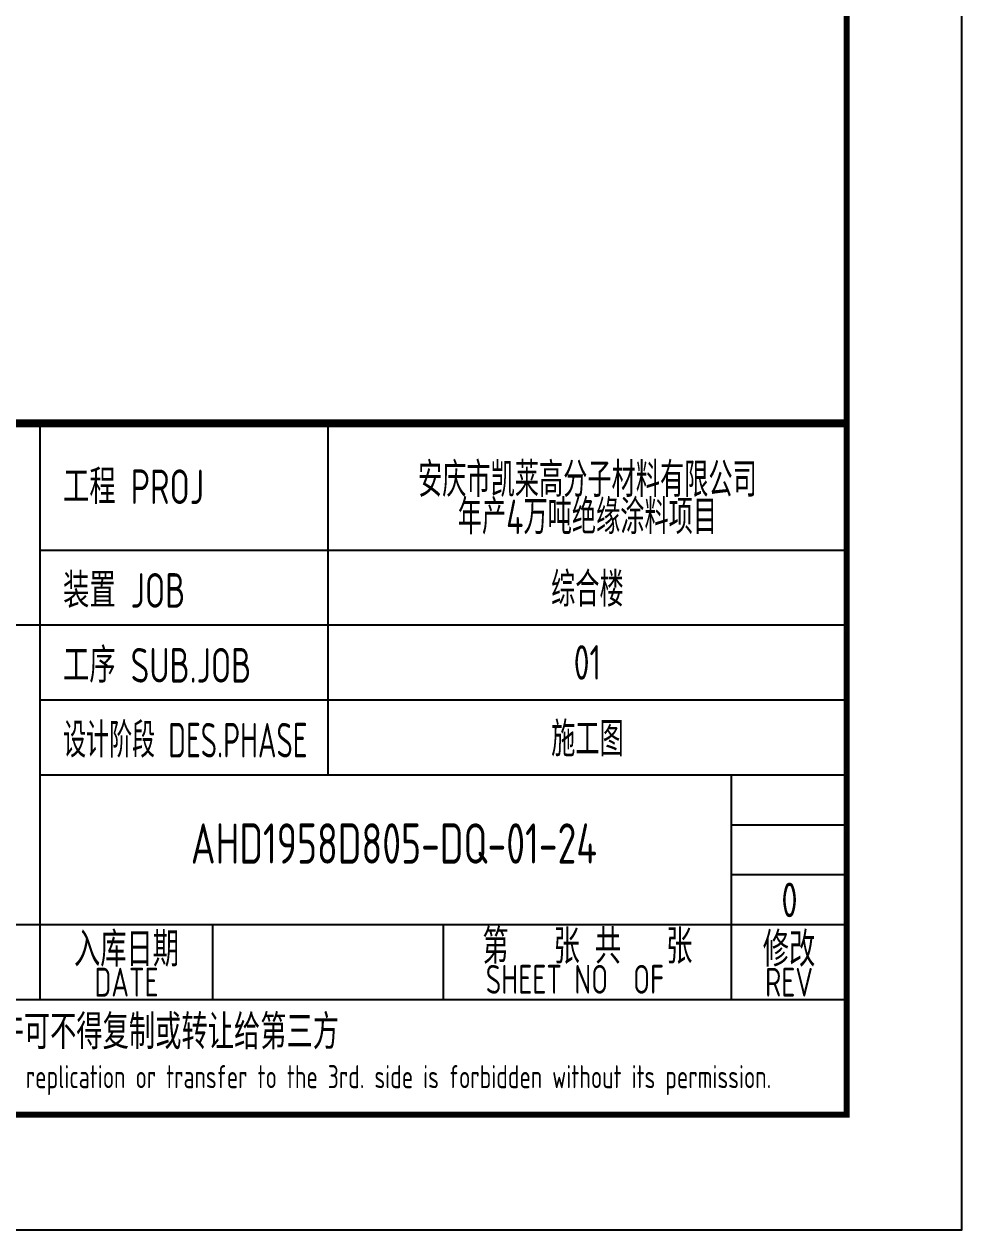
# Model space of a CAD drawing. Extents: x 6250600 to 6678662, y -692028 to -290561.
# Drawn here: x 6595299 to 6603438, y -372379 to -361914 of the extents above; entities that cross this region are included whole.
import ezdxf
from ezdxf.enums import TextEntityAlignment as Align

# ---------------------------------------------------------------- set-up
doc = ezdxf.new("R2010")
doc.units = 0
doc.header["$LTSCALE"] = 1000
doc.header["$MEASUREMENT"] = 0
doc.layers.get('0').update_dxf_attribs({"linetype": 'CONTINUOUS'})
doc.layers.add('AXIS', color=3, linetype='CONTINUOUS')
doc.layers.add('PUB_TITLE', color=4, linetype='CONTINUOUS')
doc.styles.add('AHD', font='sceie.shx', dxfattribs={"width": 0.7, "bigfont": 'sceic.shx'})
doc.styles.add('sceie', font='sceie.shx', dxfattribs={"width": 0.7, "bigfont": 'sceic.shx'})
doc.styles.add('TSSD_Rein', font='Tssdeng.shx', dxfattribs={"width": 0.7, "bigfont": 'hztxt.shx'})

msp = doc.modelspace()

# ---------------------------------------------------------------- linework, layer by layer
for p, q in [((6595437.7, -370378.7), (6595437.7, -365378.7)), ((6597937.7, -368428.7), (6597937.7, -365378.7)), ((6602437.7, -371378.7), (6602437.7, -365378.7)), ((6595437.7, -366478.7), (6602437.7, -366478.7)), ((6584437.7, -367128.7), (6602437.7, -367128.7)), ((6595437.7, -367778.7), (6602437.7, -367778.7)), ((6595437.7, -368428.7), (6602437.7, -368428.7)), ((6601437.7, -370378.7), (6601437.7, -368428.7)), ((6601437.7, -368862.1), (6602437.7, -368862.1)), ((6601437.7, -369295.4), (6602437.7, -369295.4)), ((6584437.7, -369728.7), (6602437.7, -369728.7)), ((6596937.7, -370378.7), (6596937.7, -369728.7)), ((6598937.7, -370378.7), (6598937.7, -369728.7)), ((6584437.7, -370378.7), (6602437.7, -370378.7)), ((6584437.7, -371378.7), (6602437.7, -371378.7))]:
    msp.add_line(p, q)
msp.add_lwpolyline([(6602437.7, -365378.7, 70, 70, 0), (6584437.7, -365378.7, 70, 70, 0), (6584437.7, -371378.7, 0, 0, 0)], format="xyseb")
at = {"layer": 'PUB_TITLE', "linetype": 'Continuous'}
msp.add_lwpolyline([(6544037.7, -372378.7), (6603437.7, -372378.7), (6603437.7, -330378.7), (6544037.7, -330378.7)], close=True, dxfattribs=at)
at = {"layer": 'PUB_TITLE', "const_width": 50}
msp.add_lwpolyline([(6546537.7, -371378.7), (6602437.7, -371378.7), (6602437.7, -331378.7), (6546537.7, -331378.7)], close=True, dxfattribs=at)

# ---------------------------------------------------------------- texts
at = {"style": 'AHD'}
for s, width, p in [('工程 PROJ', 0.8, (6595637.7, -366078.7)), ('工程 PROJ', 0.8, (6595637.7, -366078.7)), ('装置 JOB', 0.8, (6595637.7, -366978.7)), ('装置 JOB', 0.8, (6595637.7, -366978.7)), ('工序 SUB.JOB', 0.8, (6595637.7, -367628.7)), ('工序 SUB.JOB', 0.8, (6595637.7, -367628.7)), ('设计阶段 DES.PHASE', 0.7, (6595637.7, -368278.7)), ('设计阶段 DES.PHASE', 0.7, (6595637.7, -368278.7))]:
    msp.add_text(s, height=300, dxfattribs=dict(at, width=width)).set_placement(p)
at = {"style": 'AHD', "width": 0.8}
for s, height, p in [('入库日期', 300, (6596187.7, -369928.7)), ('入库日期', 300, (6596187.7, -369928.7)), ('第   张 共   张', 300, (6600187.7, -369903.7)), ('修改', 300, (6601937.7, -369928.7)), ('修改', 300, (6601937.7, -369928.7)), ('DATE', 250, (6596187.7, -370228.7)), ('DATE', 250, (6596187.7, -370228.7)), ('SHEET NO  OF  ', 250, (6600187.7, -370203.7)), ('SHEET NO  OF  ', 250, (6600187.7, -370203.7)), ('REV', 250, (6601937.7, -370228.7)), ('REV', 250, (6601937.7, -370228.7)), ('本文件专有权属安徽华东化工医药工程有限责任公司所有,未经许可不得复制或转让给第三方', 300, (6593437.7, -370678.7)), ('本文件专有权属安徽华东化工医药工程有限责任公司所有,未经许可不得复制或转让给第三方', 300, (6593437.7, -370678.7)), ('The proprietary right of this document belongs to Anhui Huadong Chemical And Medical Engineering  Co.,Ltd.  and any replication or transfer to the 3rd. side is forbidden without its permission. ', 200, (6593437.7, -371078.7)), ('The proprietary right of this document belongs to Anhui Huadong Chemical And Medical Engineering  Co.,Ltd.  and any replication or transfer to the 3rd. side is forbidden without its permission. ', 200, (6593437.7, -371078.7))]:
    msp.add_text(s, height=height, dxfattribs=at).set_placement(p, align=Align.MIDDLE)
at = {"width": 0.8}
for tag, text, height, style, p in [('AHD1958D805-DQ-01-24', '200320-02-040', 350, 'sceie', (6598508.4, -369025)), ('0', '0', 300, 'AHD', (6601941.7, -369514.8)), ('0', '0', 300, 'AHD', (6601941.7, -369514.8))]:
    msp.add_attdef(tag, text=text, height=height, dxfattribs=dict(at, style=style)).set_placement(p, align=Align.MIDDLE)
at = {"layer": 'AXIS', "style": 'TSSD_Rein', "width": 0.7}
for s, p in [('安庆市凯莱高分子材料有限公司', (6600187.7, -365851.1)), ('年产4万吨绝缘涂料项目', (6600187.7, -366174.2)), ('综合楼', (6600187.7, -366803.7)), ('01', (6600187.7, -367453.7)), ('施工图', (6600187.7, -368103.7))]:
    msp.add_text(s, height=300, dxfattribs=at).set_placement(p, align=Align.MIDDLE)

doc.saveas('drawing.dxf')
